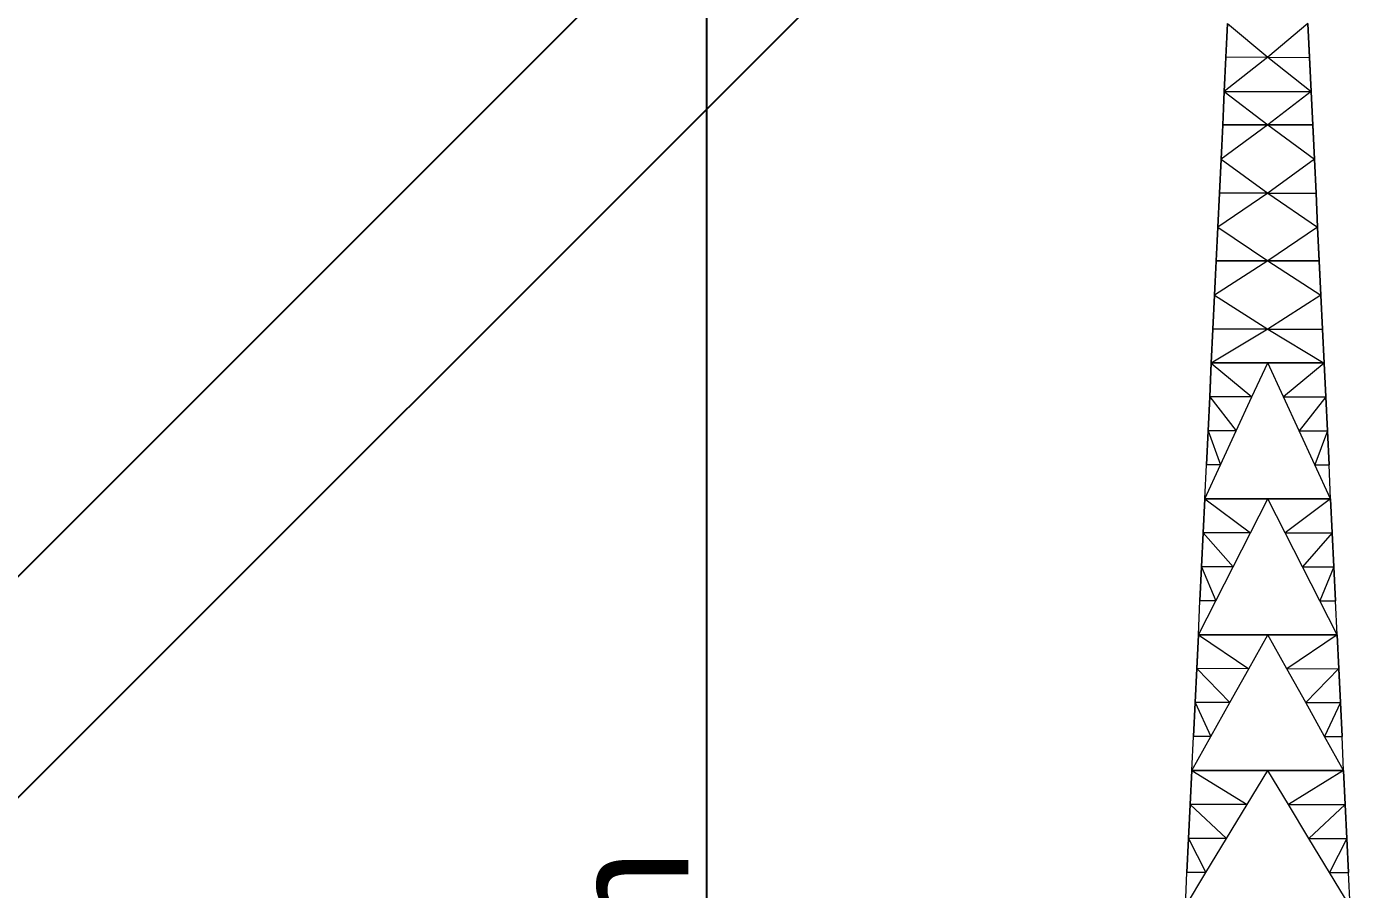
# Model space of a CAD drawing. Header units: millimetres. Extents: x 674 to 5889, y -153 to 3954.
# Drawn here: x 5481.1 to 5531.9, y 3837.9 to 3870.8 of the extents above; entities that cross this region are included whole.
import ezdxf

# ---------------------------------------------------------------- set-up
doc = ezdxf.new("R2010")
doc.units = ezdxf.units.MM
doc.layers.add('Dimensions', color=7, linetype='Continuous')
doc.layers.add('Ropes', color=3, linetype='Continuous')
doc.layers.add('Towers', color=1, linetype='Continuous', lineweight=0)
doc.styles.get("Standard").update_dxf_attribs({"font": 'arial.ttf'})
doc.dimstyles.new('ISO-25', dxfattribs={"dimtxt": 2.5, "dimasz": 2.5, "dimexe": 1.25, "dimexo": 0.625, "dimtad": 1, "dimtxsty": 'Standard', "dimcen": 2.5, "dimadec": 0, "dimazin": 0, "dimtfac": 1, "dimtmove": 0, "dimatfit": 3, "dimfxl": 1, "dimarcsym": 0})

# ---------------------------------------------------------------- blocks, each defined once
blk = doc.blocks.new('_ArchTick')
at = {"color": 0, "linetype": 'ByBlock', "const_width": 0.15}
blk.add_lwpolyline([(-0.5, -0.5), (0.5, 0.5)], dxfattribs=at)
blk = doc.blocks.new('*D57')
at = {"layer": 'Defpoints', "color": 0, "transparency": 16777216}
for p in [(5528.478, 3889.077), (5507.074, 3774.077), (5528.478, 3774.077)]:
    blk.add_point(p, dxfattribs=at)
at = {"layer": 'Dimensions', "color": 0, "lineweight": -2, "transparency": 16777216}
blk.add_line((5507.074, 3889.077), (5507.074, 3774.077), dxfattribs=at)
at = {"layer": 'Dimensions', "color": 0, "lineweight": -2, "transparency": 16777216, "xscale": 2.5, "yscale": 2.5, "zscale": 2.5}
for p, rotation in [((5507.074, 3889.077), 90), ((5507.074, 3774.077), 270)]:
    blk.add_blockref('_ArchTick', p, dxfattribs=dict(at, rotation=rotation))
at = {"layer": 'Dimensions', "color": 0, "transparency": 16777216, "insert": (5504.151, 3831.577), "char_height": 4.5, "attachment_point": 5, "rotation": 90}
blk.add_mtext('115m', dxfattribs=at)
blk = doc.blocks.new('*D62')
at = {"color": 0, "lineweight": -2, "transparency": 16777216}
blk.add_line((2577.797, -35.976), (2577.797, -85.976), dxfattribs=at)
at = {"layer": 'Defpoints', "color": 0, "transparency": 16777216}
for p in [(5529.806, 3893.742), (5528.478, 3889.077), (5643.378, 3856.377), (2597.989, -35.976), (2577.797, -85.976), (2597.989, -85.976)]:
    blk.add_point(p, dxfattribs=at)
at = {"layer": 'Dimensions', "color": 0, "lineweight": -2, "transparency": 16777216}
blk.add_line((5644.706, 3861.042), (5529.806, 3893.742), dxfattribs=at)
at = {"color": 0, "lineweight": -2, "transparency": 16777216, "xscale": 15, "yscale": 15, "zscale": 15}
for p, rotation in [((2577.797, -35.976), 90), ((2577.797, -85.976), 270)]:
    blk.add_blockref('_ArchTick', p, dxfattribs=dict(at, rotation=rotation))
at = {"layer": 'Dimensions', "color": 0, "lineweight": -2, "transparency": 16777216, "xscale": 2.5, "yscale": 2.5, "zscale": 2.5}
for p, rotation in [((5529.806, 3893.742), 164.113896019455), ((5644.706, 3861.042), 344.113896019455)]:
    blk.add_blockref('_ArchTick', p, dxfattribs=dict(at, rotation=rotation))
at = {"color": 0, "transparency": 16777216, "insert": (2569.514, -60.976), "char_height": 15, "attachment_point": 5, "rotation": 90}
blk.add_mtext('50', dxfattribs=at)
at = {"layer": 'Dimensions', "color": 0, "transparency": 16777216, "insert": (5588.056, 3880.203), "char_height": 4.5, "attachment_point": 5, "rotation": 344.1139}
blk.add_mtext('119.5m', dxfattribs=at)
blk = doc.blocks.new('*D63')
at = {"color": 0, "lineweight": -2, "transparency": 16777216}
blk.add_line((2809.512, -31.439), (2809.512, -86.439), dxfattribs=at)
at = {"layer": 'Defpoints', "color": 0, "transparency": 16777216}
for p in [(5643.378, 3866.577), (5527.736, 3834.542), (5528.478, 3832.07), (2829.274, -31.439), (2809.512, -86.439), (2829.274, -86.439)]:
    blk.add_point(p, dxfattribs=at)
at = {"layer": 'Dimensions', "color": 0, "lineweight": -2, "transparency": 16777216}
blk.add_line((5642.636, 3869.049), (5527.736, 3834.542), dxfattribs=at)
at = {"color": 0, "lineweight": -2, "transparency": 16777216, "xscale": 15, "yscale": 15, "zscale": 15}
for p, rotation in [((2809.512, -31.439), 90), ((2809.512, -86.439), 270)]:
    blk.add_blockref('_ArchTick', p, dxfattribs=dict(at, rotation=rotation))
at = {"layer": 'Dimensions', "color": 0, "lineweight": -2, "transparency": 16777216, "xscale": 2.5, "yscale": 2.5, "zscale": 2.5}
for p, rotation in [((5642.636, 3869.049), 16.71614301521846), ((5527.736, 3834.542), 196.7161430152185)]:
    blk.add_blockref('_ArchTick', p, dxfattribs=dict(at, rotation=rotation))
at = {"color": 0, "transparency": 16777216, "insert": (2801.259, -58.939), "char_height": 15, "attachment_point": 5, "rotation": 90}
blk.add_mtext('55', dxfattribs=at)
at = {"layer": 'Dimensions', "color": 0, "transparency": 16777216, "insert": (5584.345, 3854.594), "char_height": 4.5, "attachment_point": 5, "rotation": 16.7161}
blk.add_mtext('120m', dxfattribs=at)
blk = doc.blocks.new('*D65')
at = {"color": 0, "lineweight": -2, "transparency": 16777216}
blk.add_line((3401.546, -35.976), (3401.546, -80.976), dxfattribs=at)
at = {"layer": 'Defpoints', "color": 0, "transparency": 16777216}
for p in [(5524.262, 3893.293), (5528.478, 3889.077), (5413.478, 3774.077), (3421.627, -35.976), (3401.546, -80.976), (3421.627, -80.976)]:
    blk.add_point(p, dxfattribs=at)
at = {"layer": 'Dimensions', "color": 0, "lineweight": -2, "transparency": 16777216}
blk.add_line((5409.262, 3778.293), (5524.262, 3893.293), dxfattribs=at)
at = {"color": 0, "lineweight": -2, "transparency": 16777216, "xscale": 5, "yscale": 5, "zscale": 5}
for p, rotation in [((3401.546, -35.976), 90), ((3401.546, -80.976), 270)]:
    blk.add_blockref('_ArchTick', p, dxfattribs=dict(at, rotation=rotation))
at = {"layer": 'Dimensions', "color": 0, "lineweight": -2, "transparency": 16777216, "xscale": 2.5, "yscale": 2.5, "zscale": 2.5}
for p, rotation in [((5524.262, 3893.293), 44.99999999999592), ((5409.262, 3778.293), 224.9999999999959)]:
    blk.add_blockref('_ArchTick', p, dxfattribs=dict(at, rotation=rotation))
at = {"color": 0, "transparency": 16777216, "insert": (3393.293, -58.476), "char_height": 15, "attachment_point": 5, "rotation": 90}
blk.add_mtext('45', dxfattribs=at)
at = {"layer": 'Dimensions', "color": 0, "transparency": 16777216, "insert": (5464.696, 3837.859), "char_height": 4.5, "attachment_point": 5, "rotation": 45}
blk.add_mtext('162.6m', dxfattribs=at)
blk = doc.blocks.new('*D66')
at = {"color": 0, "lineweight": -2, "transparency": 16777216}
blk.add_line((3325.223, 34.024), (3325.223, -80.976), dxfattribs=at)
at = {"layer": 'Defpoints', "color": 0, "transparency": 16777216}
for p in [(5653.578, 3874.37), (5643.378, 3866.577), (5653.578, 3866.577), (3346.627, 34.024), (3325.223, -80.976), (3346.627, -80.976)]:
    blk.add_point(p, dxfattribs=at)
at = {"layer": 'Dimensions', "color": 0, "lineweight": -2, "transparency": 16777216}
for p, q in [((5643.378, 3874.37), (5653.578, 3874.37)), ((5653.578, 3874.37), (5673.71, 3874.37))]:
    blk.add_line(p, q, dxfattribs=at)
at = {"color": 0, "lineweight": -2, "transparency": 16777216, "xscale": 5, "yscale": 5, "zscale": 5}
for p, rotation in [((3325.223, 34.024), 90), ((3325.223, -80.976), 270)]:
    blk.add_blockref('_ArchTick', p, dxfattribs=dict(at, rotation=rotation))
at = {"layer": 'Dimensions', "color": 0, "lineweight": -2, "transparency": 16777216, "xscale": 2.5, "yscale": 2.5, "zscale": 2.5, "rotation": 180}
blk.add_blockref('_ArchTick', (5643.378, 3874.37), dxfattribs=at)
at = {"layer": 'Dimensions', "color": 0, "lineweight": -2, "transparency": 16777216, "xscale": 2.5, "yscale": 2.5, "zscale": 2.5}
blk.add_blockref('_ArchTick', (5653.578, 3874.37), dxfattribs=at)
at = {"color": 0, "transparency": 16777216, "insert": (3316.939, -23.476), "char_height": 15, "attachment_point": 5, "rotation": 90}
blk.add_mtext('115', dxfattribs=at)
at = {"layer": 'Dimensions', "color": 0, "transparency": 16777216, "insert": (5664.894, 3877.293), "char_height": 4.5, "attachment_point": 5}
blk.add_mtext('10.2m', dxfattribs=at)
blk = doc.blocks.new('*D61')
at = {"color": 0, "lineweight": -2, "transparency": 16777216}
blk.add_line((2373.545, -35.976), (2373.545, -80.976), dxfattribs=at)
at = {"layer": 'Defpoints', "color": 0, "transparency": 16777216}
for p in [(5648.478, 3856.377), (5645.288, 3779.077), (5648.478, 3779.077), (2393.626, -35.976), (2373.545, -80.976), (2393.626, -80.976)]:
    blk.add_point(p, dxfattribs=at)
at = {"layer": 'Dimensions', "color": 0, "lineweight": -2, "transparency": 16777216}
blk.add_line((5645.288, 3856.377), (5645.288, 3779.077), dxfattribs=at)
at = {"color": 0, "lineweight": -2, "transparency": 16777216, "xscale": 15, "yscale": 15, "zscale": 15}
for p, rotation in [((2373.545, -35.976), 90), ((2373.545, -80.976), 270)]:
    blk.add_blockref('_ArchTick', p, dxfattribs=dict(at, rotation=rotation))
at = {"layer": 'Dimensions', "color": 0, "lineweight": -2, "transparency": 16777216, "xscale": 2.5, "yscale": 2.5, "zscale": 2.5}
for p, rotation in [((5645.288, 3856.377), 90), ((5645.288, 3779.077), 270)]:
    blk.add_blockref('_ArchTick', p, dxfattribs=dict(at, rotation=rotation))
at = {"color": 0, "transparency": 16777216, "insert": (2365.292, -58.476), "char_height": 15, "attachment_point": 5, "rotation": 90}
blk.add_mtext('45', dxfattribs=at)
at = {"layer": 'Dimensions', "color": 0, "transparency": 16777216, "insert": (5642.364, 3817.906), "char_height": 4.5, "attachment_point": 5, "rotation": 90}
blk.add_mtext('77.3m', dxfattribs=at)

msp = doc.modelspace()

# ---------------------------------------------------------------- linework, layer by layer
at = {"layer": 'Ropes'}
msp.add_line((5528.478, 3889.077), (5413.478, 3774.077), dxfattribs=at)
at = {"layer": 'Towers'}
for p, q in [((5526.946, 3870.939), (5526.884, 3869.645)), ((5526.884, 3869.643), (5526.946, 3870.939)), ((5526.946, 3870.939), (5526.884, 3869.645)), ((5526.884, 3869.643), (5526.946, 3870.939)), ((5526.946, 3870.939), (5528.478, 3869.645)), ((5526.946, 3870.939), (5528.478, 3869.645)), ((5530.01, 3870.939), (5528.478, 3869.645)), ((5530.01, 3870.939), (5528.478, 3869.645)), ((5530.01, 3870.939), (5530.072, 3869.645)), ((5530.072, 3869.643), (5530.01, 3870.939)), ((5530.01, 3870.939), (5530.072, 3869.645)), ((5530.072, 3869.643), (5530.01, 3870.939)), ((5528.478, 3869.645), (5526.822, 3868.347)), ((5528.478, 3869.645), (5526.822, 3868.347)), ((5526.884, 3869.645), (5526.822, 3868.347)), ((5526.884, 3869.645), (5526.822, 3868.347)), ((5526.822, 3868.347), (5526.884, 3869.643)), ((5526.822, 3868.347), (5526.884, 3869.643)), ((5528.478, 3869.645), (5526.884, 3869.643)), ((5528.478, 3869.645), (5526.884, 3869.643)), ((5526.884, 3869.645), (5526.884, 3869.643)), ((5526.884, 3869.645), (5526.884, 3869.643)), ((5528.478, 3869.645), (5530.072, 3869.643)), ((5528.478, 3869.645), (5530.134, 3868.347)), ((5528.478, 3869.645), (5530.072, 3869.643)), ((5528.478, 3869.645), (5530.134, 3868.347)), ((5530.072, 3869.645), (5530.072, 3869.643)), ((5530.072, 3869.645), (5530.134, 3868.347)), ((5530.072, 3869.645), (5530.072, 3869.643)), ((5530.072, 3869.645), (5530.134, 3868.347)), ((5530.134, 3868.347), (5530.072, 3869.643)), ((5530.134, 3868.347), (5530.072, 3869.643)), ((5526.76, 3867.052), (5526.822, 3868.347)), ((5526.76, 3867.052), (5526.822, 3868.347)), ((5526.822, 3868.347), (5526.761, 3867.063)), ((5526.822, 3868.347), (5526.761, 3867.063)), ((5526.822, 3868.347), (5530.134, 3868.347)), ((5526.822, 3868.347), (5528.478, 3867.063)), ((5526.822, 3868.347), (5530.134, 3868.347)), ((5526.822, 3868.347), (5528.478, 3867.063)), ((5530.134, 3868.347), (5528.479, 3867.063)), ((5530.134, 3868.347), (5528.479, 3867.063)), ((5530.134, 3868.347), (5530.196, 3867.063)), ((5530.196, 3867.052), (5530.134, 3868.347)), ((5530.134, 3868.347), (5530.196, 3867.063)), ((5530.196, 3867.052), (5530.134, 3868.347)), ((5528.478, 3867.063), (5526.698, 3865.756)), ((5528.478, 3867.063), (5526.698, 3865.756)), ((5526.761, 3867.063), (5526.698, 3865.756)), ((5526.761, 3867.063), (5526.698, 3865.756)), ((5526.698, 3865.756), (5526.76, 3867.052)), ((5526.698, 3865.756), (5526.76, 3867.052)), ((5528.478, 3867.063), (5526.76, 3867.052)), ((5528.478, 3867.063), (5526.76, 3867.052)), ((5526.761, 3867.063), (5526.76, 3867.052)), ((5526.761, 3867.063), (5526.76, 3867.052)), ((5528.479, 3867.063), (5526.761, 3867.063)), ((5526.761, 3867.063), (5528.478, 3867.063)), ((5528.478, 3867.063), (5530.196, 3867.063)), ((5530.196, 3867.063), (5528.479, 3867.063)), ((5528.479, 3867.063), (5530.196, 3867.052)), ((5528.479, 3867.063), (5530.258, 3865.756)), ((5528.479, 3867.063), (5530.196, 3867.052)), ((5528.479, 3867.063), (5530.258, 3865.756)), ((5530.196, 3867.063), (5530.196, 3867.052)), ((5530.196, 3867.063), (5530.258, 3865.756)), ((5530.196, 3867.063), (5530.196, 3867.052)), ((5530.196, 3867.063), (5530.258, 3865.756)), ((5530.258, 3865.756), (5530.196, 3867.052)), ((5530.258, 3865.756), (5530.196, 3867.052)), ((5526.698, 3865.756), (5526.636, 3864.461)), ((5526.636, 3864.46), (5526.698, 3865.756)), ((5526.698, 3865.756), (5526.636, 3864.461)), ((5526.636, 3864.46), (5526.698, 3865.756)), ((5526.698, 3865.756), (5528.478, 3864.461)), ((5526.698, 3865.756), (5528.478, 3864.461)), ((5530.258, 3865.756), (5528.478, 3864.461)), ((5530.258, 3865.756), (5528.478, 3864.461)), ((5530.258, 3865.756), (5530.32, 3864.461)), ((5530.32, 3864.46), (5530.258, 3865.756)), ((5530.258, 3865.756), (5530.32, 3864.461)), ((5530.32, 3864.46), (5530.258, 3865.756)), ((5528.478, 3864.461), (5526.574, 3863.165)), ((5528.478, 3864.461), (5526.574, 3863.165)), ((5526.636, 3864.461), (5526.574, 3863.165)), ((5526.636, 3864.461), (5526.574, 3863.165)), ((5526.574, 3863.165), (5526.636, 3864.46)), ((5526.574, 3863.165), (5526.636, 3864.46)), ((5528.478, 3864.461), (5526.636, 3864.46)), ((5528.478, 3864.461), (5526.636, 3864.46)), ((5526.636, 3864.461), (5526.636, 3864.46)), ((5526.636, 3864.461), (5526.636, 3864.46)), ((5528.478, 3864.461), (5530.32, 3864.46)), ((5528.478, 3864.461), (5530.382, 3863.165)), ((5528.478, 3864.461), (5530.32, 3864.46)), ((5528.478, 3864.461), (5530.382, 3863.165)), ((5530.32, 3864.461), (5530.32, 3864.46)), ((5530.32, 3864.461), (5530.382, 3863.165)), ((5530.32, 3864.461), (5530.32, 3864.46)), ((5530.32, 3864.461), (5530.382, 3863.165)), ((5530.382, 3863.165), (5530.32, 3864.46)), ((5530.382, 3863.165), (5530.32, 3864.46)), ((5526.512, 3861.869), (5526.574, 3863.165)), ((5526.512, 3861.869), (5526.574, 3863.165)), ((5526.574, 3863.165), (5526.513, 3861.881)), ((5526.574, 3863.165), (5526.513, 3861.881)), ((5526.574, 3863.165), (5528.478, 3861.881)), ((5526.574, 3863.165), (5528.478, 3861.881)), ((5530.382, 3863.165), (5528.479, 3861.881)), ((5530.382, 3863.165), (5528.479, 3861.881)), ((5530.382, 3863.165), (5530.443, 3861.881)), ((5530.444, 3861.869), (5530.382, 3863.165)), ((5530.382, 3863.165), (5530.443, 3861.881)), ((5530.444, 3861.869), (5530.382, 3863.165)), ((5528.478, 3861.881), (5526.45, 3860.574)), ((5528.478, 3861.881), (5526.45, 3860.574)), ((5526.513, 3861.881), (5526.45, 3860.574)), ((5526.513, 3861.881), (5526.45, 3860.574)), ((5526.45, 3860.574), (5526.512, 3861.869)), ((5526.45, 3860.574), (5526.512, 3861.869)), ((5528.478, 3861.881), (5526.512, 3861.869)), ((5528.478, 3861.881), (5526.512, 3861.869)), ((5526.513, 3861.881), (5526.512, 3861.869)), ((5526.513, 3861.881), (5526.512, 3861.869)), ((5528.479, 3861.881), (5526.513, 3861.881)), ((5526.513, 3861.881), (5528.478, 3861.881)), ((5528.478, 3861.881), (5530.443, 3861.881)), ((5530.443, 3861.881), (5528.479, 3861.881)), ((5528.479, 3861.881), (5530.444, 3861.869)), ((5528.479, 3861.881), (5530.506, 3860.574)), ((5528.479, 3861.881), (5530.444, 3861.869)), ((5528.479, 3861.881), (5530.506, 3860.574)), ((5530.443, 3861.881), (5530.444, 3861.869)), ((5530.443, 3861.881), (5530.506, 3860.574)), ((5530.443, 3861.881), (5530.444, 3861.869)), ((5530.443, 3861.881), (5530.506, 3860.574)), ((5530.506, 3860.574), (5530.444, 3861.869)), ((5530.506, 3860.574), (5530.444, 3861.869)), ((5526.45, 3860.574), (5526.388, 3859.272)), ((5526.388, 3859.278), (5526.45, 3860.574)), ((5526.45, 3860.574), (5526.388, 3859.272)), ((5526.388, 3859.278), (5526.45, 3860.574)), ((5526.45, 3860.574), (5528.478, 3859.272)), ((5526.45, 3860.574), (5528.478, 3859.272)), ((5530.506, 3860.574), (5528.478, 3859.272)), ((5530.506, 3860.574), (5528.478, 3859.272)), ((5530.506, 3860.574), (5530.568, 3859.272)), ((5530.568, 3859.278), (5530.506, 3860.574)), ((5530.506, 3860.574), (5530.568, 3859.272)), ((5530.568, 3859.278), (5530.506, 3860.574)), ((5526.326, 3857.982), (5526.388, 3859.278)), ((5526.326, 3857.982), (5526.388, 3859.278)), ((5528.478, 3859.272), (5526.326, 3857.982)), ((5528.478, 3859.272), (5526.326, 3857.982)), ((5526.388, 3859.272), (5526.326, 3857.982)), ((5526.388, 3859.272), (5526.326, 3857.982)), ((5528.478, 3859.272), (5526.388, 3859.278)), ((5528.478, 3859.272), (5526.388, 3859.278)), ((5526.388, 3859.272), (5526.388, 3859.278)), ((5526.388, 3859.272), (5526.388, 3859.278)), ((5528.478, 3859.272), (5530.568, 3859.278)), ((5528.478, 3859.272), (5530.568, 3859.278)), ((5528.478, 3859.272), (5530.63, 3857.982)), ((5528.478, 3859.272), (5530.63, 3857.982)), ((5530.568, 3859.272), (5530.568, 3859.278)), ((5530.63, 3857.982), (5530.568, 3859.278)), ((5530.568, 3859.272), (5530.568, 3859.278)), ((5530.63, 3857.982), (5530.568, 3859.278)), ((5530.568, 3859.272), (5530.63, 3857.982)), ((5530.568, 3859.272), (5530.63, 3857.982)), ((5526.264, 3856.686), (5526.326, 3857.984)), ((5526.264, 3856.686), (5526.326, 3857.984)), ((5526.326, 3857.982), (5526.264, 3856.686)), ((5526.264, 3856.687), (5526.326, 3857.982)), ((5526.326, 3857.982), (5526.264, 3856.686)), ((5526.264, 3856.687), (5526.326, 3857.982)), ((5528.478, 3857.984), (5526.326, 3857.984)), ((5526.326, 3857.984), (5528.478, 3857.984)), ((5528.478, 3857.984), (5526.326, 3857.982)), ((5528.478, 3857.984), (5526.326, 3857.982)), ((5526.326, 3857.984), (5526.326, 3857.982)), ((5526.326, 3857.984), (5526.326, 3857.982)), ((5526.326, 3857.982), (5527.877, 3856.686)), ((5526.326, 3857.982), (5527.877, 3856.686)), ((5527.877, 3856.686), (5528.478, 3857.984)), ((5527.877, 3856.686), (5528.478, 3857.984)), ((5530.63, 3857.984), (5528.478, 3857.984)), ((5528.478, 3857.984), (5530.63, 3857.984)), ((5528.478, 3857.984), (5530.63, 3857.982)), ((5529.079, 3856.686), (5528.478, 3857.984)), ((5528.478, 3857.984), (5530.63, 3857.982)), ((5529.079, 3856.686), (5528.478, 3857.984)), ((5530.63, 3857.982), (5529.079, 3856.686)), ((5530.63, 3857.982), (5529.079, 3856.686)), ((5530.63, 3857.984), (5530.63, 3857.982)), ((5530.692, 3856.686), (5530.63, 3857.984)), ((5530.63, 3857.984), (5530.63, 3857.982)), ((5530.692, 3856.686), (5530.63, 3857.984)), ((5530.63, 3857.982), (5530.692, 3856.686)), ((5530.692, 3856.687), (5530.63, 3857.982)), ((5530.63, 3857.982), (5530.692, 3856.686)), ((5530.692, 3856.687), (5530.63, 3857.982)), ((5526.264, 3856.687), (5526.202, 3855.392)), ((5526.202, 3855.391), (5526.264, 3856.687)), ((5526.264, 3856.687), (5526.202, 3855.392)), ((5526.202, 3855.391), (5526.264, 3856.687)), ((5526.202, 3855.392), (5526.264, 3856.686)), ((5526.202, 3855.392), (5526.264, 3856.686)), ((5526.264, 3856.687), (5527.278, 3855.392)), ((5527.877, 3856.686), (5526.264, 3856.687)), ((5526.264, 3856.687), (5527.278, 3855.392)), ((5527.877, 3856.686), (5526.264, 3856.687)), ((5526.264, 3856.686), (5526.264, 3856.687)), ((5526.264, 3856.686), (5526.264, 3856.687)), ((5527.278, 3855.392), (5527.877, 3856.686)), ((5527.278, 3855.392), (5527.877, 3856.686)), ((5529.079, 3856.686), (5530.692, 3856.687)), ((5529.079, 3856.686), (5530.692, 3856.687)), ((5529.678, 3855.392), (5529.079, 3856.686)), ((5529.678, 3855.392), (5529.079, 3856.686)), ((5530.692, 3856.687), (5529.678, 3855.392)), ((5530.692, 3856.687), (5529.678, 3855.392)), ((5530.692, 3856.687), (5530.754, 3855.392)), ((5530.692, 3856.686), (5530.692, 3856.687)), ((5530.754, 3855.391), (5530.692, 3856.687)), ((5530.692, 3856.687), (5530.754, 3855.392)), ((5530.692, 3856.686), (5530.692, 3856.687)), ((5530.754, 3855.391), (5530.692, 3856.687)), ((5530.754, 3855.392), (5530.692, 3856.686)), ((5530.754, 3855.392), (5530.692, 3856.686)), ((5526.14, 3854.093), (5526.202, 3855.392)), ((5526.14, 3854.093), (5526.202, 3855.392)), ((5526.202, 3855.391), (5526.14, 3854.093)), ((5526.14, 3854.096), (5526.202, 3855.391)), ((5526.202, 3855.391), (5526.14, 3854.093)), ((5526.14, 3854.096), (5526.202, 3855.391)), ((5527.278, 3855.392), (5526.202, 3855.391)), ((5527.278, 3855.392), (5526.202, 3855.391)), ((5526.202, 3855.392), (5526.202, 3855.391)), ((5526.202, 3855.392), (5526.202, 3855.391)), ((5526.202, 3855.391), (5526.677, 3854.093)), ((5526.202, 3855.391), (5526.677, 3854.093)), ((5526.677, 3854.093), (5527.278, 3855.392)), ((5526.677, 3854.093), (5527.278, 3855.392)), ((5530.279, 3854.093), (5529.678, 3855.392)), ((5529.678, 3855.392), (5530.754, 3855.391)), ((5530.279, 3854.093), (5529.678, 3855.392)), ((5529.678, 3855.392), (5530.754, 3855.391)), ((5530.754, 3855.391), (5530.279, 3854.093)), ((5530.754, 3855.391), (5530.279, 3854.093)), ((5530.816, 3854.093), (5530.754, 3855.392)), ((5530.754, 3855.392), (5530.754, 3855.391)), ((5530.816, 3854.093), (5530.754, 3855.392)), ((5530.754, 3855.392), (5530.754, 3855.391)), ((5530.754, 3855.391), (5530.816, 3854.093)), ((5530.816, 3854.096), (5530.754, 3855.391)), ((5530.754, 3855.391), (5530.816, 3854.093)), ((5530.816, 3854.096), (5530.754, 3855.391)), ((5526.078, 3852.8), (5526.14, 3854.096)), ((5526.078, 3852.8), (5526.14, 3854.096)), ((5526.078, 3852.8), (5526.677, 3854.093)), ((5526.078, 3852.8), (5526.677, 3854.093)), ((5526.078, 3852.8), (5526.14, 3854.093)), ((5526.078, 3852.8), (5526.14, 3854.093)), ((5526.677, 3854.093), (5526.14, 3854.096)), ((5526.677, 3854.093), (5526.14, 3854.096)), ((5526.14, 3854.093), (5526.14, 3854.096)), ((5526.14, 3854.093), (5526.14, 3854.096)), ((5530.279, 3854.093), (5530.816, 3854.096)), ((5530.279, 3854.093), (5530.816, 3854.096)), ((5530.878, 3852.8), (5530.279, 3854.093)), ((5530.878, 3852.8), (5530.279, 3854.093)), ((5530.816, 3854.093), (5530.816, 3854.096)), ((5530.878, 3852.8), (5530.816, 3854.096)), ((5530.816, 3854.093), (5530.816, 3854.096)), ((5530.878, 3852.8), (5530.816, 3854.096)), ((5530.878, 3852.8), (5530.816, 3854.093)), ((5530.878, 3852.8), (5530.816, 3854.093)), ((5526.078, 3852.8), (5526.016, 3851.504)), ((5526.016, 3851.504), (5526.078, 3852.8)), ((5526.078, 3852.8), (5526.016, 3851.504)), ((5526.016, 3851.504), (5526.078, 3852.8)), ((5526.016, 3851.504), (5526.078, 3852.799)), ((5526.016, 3851.504), (5526.078, 3852.799)), ((5526.078, 3852.8), (5527.817, 3851.504)), ((5528.478, 3852.799), (5526.078, 3852.8)), ((5526.078, 3852.8), (5527.817, 3851.504)), ((5528.478, 3852.799), (5526.078, 3852.8)), ((5526.078, 3852.799), (5526.078, 3852.8)), ((5526.078, 3852.799), (5526.078, 3852.8)), ((5528.478, 3852.799), (5526.078, 3852.799)), ((5526.078, 3852.799), (5528.478, 3852.799)), ((5527.817, 3851.504), (5528.478, 3852.799)), ((5527.817, 3851.504), (5528.478, 3852.799)), ((5528.478, 3852.799), (5530.878, 3852.8)), ((5528.478, 3852.799), (5530.878, 3852.8)), ((5530.878, 3852.799), (5528.478, 3852.799)), ((5528.478, 3852.799), (5530.878, 3852.799)), ((5529.14, 3851.504), (5528.478, 3852.799)), ((5529.14, 3851.504), (5528.478, 3852.799)), ((5530.878, 3852.8), (5529.14, 3851.504)), ((5530.878, 3852.8), (5529.14, 3851.504)), ((5530.878, 3852.8), (5530.94, 3851.504)), ((5530.878, 3852.799), (5530.878, 3852.8)), ((5530.94, 3851.504), (5530.878, 3852.8)), ((5530.878, 3852.8), (5530.94, 3851.504)), ((5530.878, 3852.799), (5530.878, 3852.8)), ((5530.94, 3851.504), (5530.878, 3852.8)), ((5530.94, 3851.504), (5530.878, 3852.799)), ((5530.94, 3851.504), (5530.878, 3852.799)), ((5525.954, 3850.208), (5526.016, 3851.504)), ((5526.016, 3851.504), (5525.954, 3850.208)), ((5525.954, 3850.209), (5526.016, 3851.504)), ((5525.954, 3850.208), (5526.016, 3851.504)), ((5526.016, 3851.504), (5525.954, 3850.208)), ((5525.954, 3850.209), (5526.016, 3851.504)), ((5526.016, 3851.504), (5527.154, 3850.208)), ((5527.817, 3851.504), (5526.016, 3851.504)), ((5526.016, 3851.504), (5527.154, 3850.208)), ((5527.817, 3851.504), (5526.016, 3851.504)), ((5526.016, 3851.504), (5526.016, 3851.504)), ((5526.016, 3851.504), (5526.016, 3851.504)), ((5527.154, 3850.208), (5527.817, 3851.504)), ((5527.154, 3850.208), (5527.817, 3851.504)), ((5529.802, 3850.208), (5529.14, 3851.504)), ((5529.14, 3851.504), (5530.94, 3851.504)), ((5529.802, 3850.208), (5529.14, 3851.504)), ((5529.14, 3851.504), (5530.94, 3851.504)), ((5530.94, 3851.504), (5529.802, 3850.208)), ((5530.94, 3851.504), (5529.802, 3850.208)), ((5531.002, 3850.208), (5530.94, 3851.504)), ((5530.94, 3851.504), (5531.002, 3850.208)), ((5530.94, 3851.504), (5530.94, 3851.504)), ((5531.002, 3850.209), (5530.94, 3851.504)), ((5531.002, 3850.208), (5530.94, 3851.504)), ((5530.94, 3851.504), (5531.002, 3850.208)), ((5530.94, 3851.504), (5530.94, 3851.504)), ((5531.002, 3850.209), (5530.94, 3851.504)), ((5525.954, 3850.209), (5525.893, 3848.914)), ((5525.893, 3848.913), (5525.954, 3850.209)), ((5525.954, 3850.209), (5525.893, 3848.914)), ((5525.893, 3848.913), (5525.954, 3850.209)), ((5525.893, 3848.914), (5525.954, 3850.208)), ((5525.893, 3848.914), (5525.954, 3850.208)), ((5525.954, 3850.209), (5526.493, 3848.914)), ((5527.154, 3850.208), (5525.954, 3850.209)), ((5525.954, 3850.209), (5526.493, 3848.914)), ((5527.154, 3850.208), (5525.954, 3850.209)), ((5525.954, 3850.208), (5525.954, 3850.209)), ((5525.954, 3850.208), (5525.954, 3850.209)), ((5526.493, 3848.914), (5527.154, 3850.208)), ((5526.493, 3848.914), (5527.154, 3850.208)), ((5529.802, 3850.208), (5531.002, 3850.209)), ((5529.802, 3850.208), (5531.002, 3850.209)), ((5530.463, 3848.914), (5529.802, 3850.208)), ((5530.463, 3848.914), (5529.802, 3850.208)), ((5531.002, 3850.209), (5530.463, 3848.914)), ((5531.002, 3850.209), (5530.463, 3848.914)), ((5531.002, 3850.209), (5531.064, 3848.914)), ((5531.002, 3850.208), (5531.002, 3850.209)), ((5531.064, 3848.913), (5531.002, 3850.209)), ((5531.002, 3850.209), (5531.064, 3848.914)), ((5531.002, 3850.208), (5531.002, 3850.209)), ((5531.064, 3848.913), (5531.002, 3850.209)), ((5531.064, 3848.914), (5531.002, 3850.208)), ((5531.064, 3848.914), (5531.002, 3850.208)), ((5525.831, 3847.618), (5526.493, 3848.914)), ((5525.831, 3847.618), (5526.493, 3848.914)), ((5525.831, 3847.618), (5525.893, 3848.914)), ((5525.831, 3847.618), (5525.893, 3848.914)), ((5525.831, 3847.618), (5525.893, 3848.913)), ((5525.831, 3847.618), (5525.893, 3848.913)), ((5526.493, 3848.914), (5525.893, 3848.913)), ((5526.493, 3848.914), (5525.893, 3848.913)), ((5525.893, 3848.914), (5525.893, 3848.913)), ((5525.893, 3848.914), (5525.893, 3848.913)), ((5531.126, 3847.618), (5530.463, 3848.914)), ((5530.463, 3848.914), (5531.064, 3848.913)), ((5531.126, 3847.618), (5530.463, 3848.914)), ((5530.463, 3848.914), (5531.064, 3848.913)), ((5531.126, 3847.618), (5531.064, 3848.914)), ((5531.064, 3848.914), (5531.064, 3848.913)), ((5531.126, 3847.618), (5531.064, 3848.914)), ((5531.064, 3848.914), (5531.064, 3848.913)), ((5531.126, 3847.618), (5531.064, 3848.913)), ((5531.126, 3847.618), (5531.064, 3848.913)), ((5525.831, 3847.618), (5525.768, 3846.319)), ((5525.831, 3847.618), (5525.768, 3846.319)), ((5525.768, 3846.319), (5525.831, 3847.617)), ((5525.768, 3846.319), (5525.831, 3847.617)), ((5525.769, 3846.322), (5525.831, 3847.618)), ((5525.769, 3846.322), (5525.831, 3847.618)), ((5525.831, 3847.618), (5527.753, 3846.319)), ((5525.831, 3847.618), (5528.478, 3847.617)), ((5525.831, 3847.618), (5527.753, 3846.319)), ((5525.831, 3847.618), (5528.478, 3847.617)), ((5525.831, 3847.618), (5525.831, 3847.617)), ((5525.831, 3847.618), (5525.831, 3847.617)), ((5525.831, 3847.617), (5528.478, 3847.617)), ((5528.478, 3847.617), (5525.831, 3847.617)), ((5527.753, 3846.319), (5528.478, 3847.617)), ((5527.753, 3846.319), (5528.478, 3847.617)), ((5531.126, 3847.618), (5528.478, 3847.617)), ((5531.126, 3847.618), (5528.478, 3847.617)), ((5528.478, 3847.617), (5531.126, 3847.617)), ((5531.126, 3847.617), (5528.478, 3847.617)), ((5529.203, 3846.319), (5528.478, 3847.617)), ((5529.203, 3846.319), (5528.478, 3847.617)), ((5531.126, 3847.618), (5529.203, 3846.319)), ((5531.126, 3847.618), (5529.203, 3846.319)), ((5531.126, 3847.618), (5531.188, 3846.319)), ((5531.126, 3847.618), (5531.126, 3847.617)), ((5531.188, 3846.322), (5531.126, 3847.618)), ((5531.126, 3847.618), (5531.188, 3846.319)), ((5531.126, 3847.618), (5531.126, 3847.617)), ((5531.188, 3846.322), (5531.126, 3847.618)), ((5531.188, 3846.319), (5531.126, 3847.617)), ((5531.188, 3846.319), (5531.126, 3847.617)), ((5525.769, 3846.322), (5525.707, 3845.026)), ((5525.707, 3845.026), (5525.769, 3846.322)), ((5525.769, 3846.322), (5525.707, 3845.026)), ((5525.707, 3845.026), (5525.769, 3846.322)), ((5525.707, 3845.026), (5525.768, 3846.319)), ((5525.707, 3845.026), (5525.768, 3846.319)), ((5525.768, 3846.319), (5525.769, 3846.322)), ((5525.768, 3846.319), (5525.769, 3846.322)), ((5525.769, 3846.322), (5527.03, 3845.026)), ((5527.753, 3846.319), (5525.769, 3846.322)), ((5525.769, 3846.322), (5527.03, 3845.026)), ((5527.753, 3846.319), (5525.769, 3846.322)), ((5527.03, 3845.026), (5527.753, 3846.319)), ((5527.03, 3845.026), (5527.753, 3846.319)), ((5529.203, 3846.319), (5531.188, 3846.322)), ((5529.203, 3846.319), (5531.188, 3846.322)), ((5529.926, 3845.026), (5529.203, 3846.319)), ((5529.926, 3845.026), (5529.203, 3846.319)), ((5531.188, 3846.322), (5529.926, 3845.026)), ((5531.188, 3846.322), (5529.926, 3845.026)), ((5531.188, 3846.322), (5531.25, 3845.026)), ((5531.188, 3846.319), (5531.188, 3846.322)), ((5531.25, 3845.026), (5531.188, 3846.322)), ((5531.188, 3846.322), (5531.25, 3845.026)), ((5531.188, 3846.319), (5531.188, 3846.322)), ((5531.25, 3845.026), (5531.188, 3846.322)), ((5531.25, 3845.026), (5531.188, 3846.319)), ((5531.25, 3845.026), (5531.188, 3846.319)), ((5525.645, 3843.731), (5525.707, 3845.026)), ((5525.707, 3845.026), (5525.645, 3843.731)), ((5525.645, 3843.731), (5525.707, 3845.026)), ((5525.645, 3843.731), (5525.707, 3845.026)), ((5525.707, 3845.026), (5525.645, 3843.731)), ((5525.645, 3843.731), (5525.707, 3845.026)), ((5525.707, 3845.026), (5526.307, 3843.731)), ((5527.03, 3845.026), (5525.707, 3845.026)), ((5525.707, 3845.026), (5526.307, 3843.731)), ((5527.03, 3845.026), (5525.707, 3845.026)), ((5525.707, 3845.026), (5525.707, 3845.026)), ((5525.707, 3845.026), (5525.707, 3845.026)), ((5526.307, 3843.731), (5527.03, 3845.026)), ((5526.307, 3843.731), (5527.03, 3845.026)), ((5530.65, 3843.731), (5529.926, 3845.026)), ((5529.926, 3845.026), (5531.25, 3845.026)), ((5530.65, 3843.731), (5529.926, 3845.026)), ((5529.926, 3845.026), (5531.25, 3845.026)), ((5531.25, 3845.026), (5530.65, 3843.731)), ((5531.25, 3845.026), (5530.65, 3843.731)), ((5531.312, 3843.731), (5531.25, 3845.026)), ((5531.25, 3845.026), (5531.312, 3843.731)), ((5531.25, 3845.026), (5531.25, 3845.026)), ((5531.312, 3843.731), (5531.25, 3845.026)), ((5531.312, 3843.731), (5531.25, 3845.026)), ((5531.25, 3845.026), (5531.312, 3843.731)), ((5531.25, 3845.026), (5531.25, 3845.026)), ((5531.312, 3843.731), (5531.25, 3845.026)), ((5525.583, 3842.435), (5526.307, 3843.731)), ((5525.583, 3842.435), (5526.307, 3843.731)), ((5525.583, 3842.435), (5525.645, 3843.731)), ((5525.583, 3842.435), (5525.645, 3843.731)), ((5525.583, 3842.435), (5525.645, 3843.731)), ((5525.583, 3842.435), (5525.645, 3843.731)), ((5526.307, 3843.731), (5525.645, 3843.731)), ((5526.307, 3843.731), (5525.645, 3843.731)), ((5525.645, 3843.731), (5525.645, 3843.731)), ((5525.645, 3843.731), (5525.645, 3843.731)), ((5531.374, 3842.435), (5530.65, 3843.731)), ((5530.65, 3843.731), (5531.312, 3843.731)), ((5531.374, 3842.435), (5530.65, 3843.731)), ((5530.65, 3843.731), (5531.312, 3843.731)), ((5531.374, 3842.435), (5531.312, 3843.731)), ((5531.312, 3843.731), (5531.312, 3843.731)), ((5531.374, 3842.435), (5531.312, 3843.731)), ((5531.374, 3842.435), (5531.312, 3843.731)), ((5531.312, 3843.731), (5531.312, 3843.731)), ((5531.374, 3842.435), (5531.312, 3843.731)), ((5525.521, 3841.138), (5525.583, 3842.435)), ((5525.583, 3842.435), (5525.521, 3841.138)), ((5525.521, 3841.139), (5525.583, 3842.435)), ((5525.521, 3841.138), (5525.583, 3842.435)), ((5525.583, 3842.435), (5525.521, 3841.138)), ((5525.521, 3841.139), (5525.583, 3842.435)), ((5527.03, 3842.435), (5525.583, 3842.435)), ((5528.478, 3842.435), (5525.583, 3842.435)), ((5525.583, 3842.435), (5528.478, 3842.435)), ((5525.583, 3842.435), (5527.692, 3841.138)), ((5528.478, 3842.435), (5525.583, 3842.435)), ((5525.583, 3842.435), (5527.692, 3841.138)), ((5528.478, 3842.435), (5525.583, 3842.435)), ((5525.583, 3842.435), (5525.583, 3842.435)), ((5525.583, 3842.435), (5525.583, 3842.435)), ((5529.926, 3842.435), (5527.03, 3842.435)), ((5527.03, 3842.435), (5529.926, 3842.435)), ((5527.03, 3842.435), (5527.03, 3842.435)), ((5527.692, 3841.138), (5528.478, 3842.435)), ((5527.692, 3841.138), (5528.478, 3842.435)), ((5528.478, 3842.435), (5528.478, 3842.435)), ((5528.478, 3842.435), (5528.478, 3842.435)), ((5531.374, 3842.435), (5528.478, 3842.435)), ((5528.478, 3842.435), (5531.374, 3842.435)), ((5529.265, 3841.138), (5528.478, 3842.435)), ((5528.478, 3842.435), (5531.374, 3842.435)), ((5529.265, 3841.138), (5528.478, 3842.435)), ((5528.478, 3842.435), (5531.374, 3842.435)), ((5531.374, 3842.435), (5529.265, 3841.138)), ((5531.374, 3842.435), (5529.265, 3841.138)), ((5529.926, 3842.435), (5531.374, 3842.435)), ((5529.926, 3842.435), (5529.926, 3842.435)), ((5531.436, 3841.138), (5531.374, 3842.435)), ((5531.374, 3842.435), (5531.436, 3841.138)), ((5531.374, 3842.435), (5531.374, 3842.435)), ((5531.435, 3841.139), (5531.374, 3842.435)), ((5531.436, 3841.138), (5531.374, 3842.435)), ((5531.374, 3842.435), (5531.436, 3841.138)), ((5531.374, 3842.435), (5531.374, 3842.435)), ((5531.435, 3841.139), (5531.374, 3842.435)), ((5525.521, 3841.139), (5525.459, 3839.844)), ((5525.459, 3839.844), (5525.521, 3841.139)), ((5525.521, 3841.139), (5525.459, 3839.844)), ((5525.459, 3839.844), (5525.521, 3841.139)), ((5525.459, 3839.844), (5525.521, 3841.138)), ((5525.459, 3839.844), (5525.521, 3841.138)), ((5525.521, 3841.139), (5526.906, 3839.844)), ((5527.692, 3841.138), (5525.521, 3841.139)), ((5525.521, 3841.139), (5526.906, 3839.844)), ((5527.692, 3841.138), (5525.521, 3841.139)), ((5525.521, 3841.138), (5525.521, 3841.139)), ((5525.521, 3841.138), (5525.521, 3841.139)), ((5526.906, 3839.844), (5527.692, 3841.138)), ((5526.906, 3839.844), (5527.692, 3841.138)), ((5529.265, 3841.138), (5531.435, 3841.139)), ((5529.265, 3841.138), (5531.435, 3841.139)), ((5530.05, 3839.844), (5529.265, 3841.138)), ((5530.05, 3839.844), (5529.265, 3841.138)), ((5531.435, 3841.139), (5530.05, 3839.844)), ((5531.435, 3841.139), (5530.05, 3839.844)), ((5531.435, 3841.139), (5531.497, 3839.844)), ((5531.436, 3841.138), (5531.435, 3841.139)), ((5531.497, 3839.844), (5531.435, 3841.139)), ((5531.435, 3841.139), (5531.497, 3839.844)), ((5531.436, 3841.138), (5531.435, 3841.139)), ((5531.497, 3839.844), (5531.435, 3841.139)), ((5531.497, 3839.844), (5531.436, 3841.138)), ((5531.497, 3839.844), (5531.436, 3841.138)), ((5525.397, 3838.548), (5525.459, 3839.844)), ((5525.459, 3839.844), (5525.397, 3838.548)), ((5525.397, 3838.548), (5525.459, 3839.844)), ((5525.397, 3838.548), (5525.459, 3839.844)), ((5525.459, 3839.844), (5525.397, 3838.548)), ((5525.397, 3838.548), (5525.459, 3839.844)), ((5525.459, 3839.844), (5526.121, 3838.548)), ((5526.906, 3839.844), (5525.459, 3839.844)), ((5525.459, 3839.844), (5526.121, 3838.548)), ((5526.906, 3839.844), (5525.459, 3839.844)), ((5525.459, 3839.844), (5525.459, 3839.844)), ((5525.459, 3839.844), (5525.459, 3839.844)), ((5526.121, 3838.548), (5526.906, 3839.844)), ((5526.121, 3838.548), (5526.906, 3839.844)), ((5530.835, 3838.548), (5530.05, 3839.844)), ((5530.05, 3839.844), (5531.497, 3839.844)), ((5530.835, 3838.548), (5530.05, 3839.844)), ((5530.05, 3839.844), (5531.497, 3839.844)), ((5531.497, 3839.844), (5530.835, 3838.548)), ((5531.497, 3839.844), (5530.835, 3838.548)), ((5531.559, 3838.548), (5531.497, 3839.844)), ((5531.497, 3839.844), (5531.559, 3838.548)), ((5531.497, 3839.844), (5531.497, 3839.844)), ((5531.559, 3838.548), (5531.497, 3839.844)), ((5531.559, 3838.548), (5531.497, 3839.844)), ((5531.497, 3839.844), (5531.559, 3838.548)), ((5531.497, 3839.844), (5531.497, 3839.844)), ((5531.559, 3838.548), (5531.497, 3839.844)), ((5525.335, 3837.253), (5526.121, 3838.548)), ((5525.335, 3837.253), (5526.121, 3838.548)), ((5525.335, 3837.253), (5525.397, 3838.548)), ((5525.335, 3837.253), (5525.397, 3838.548)), ((5525.335, 3837.253), (5525.397, 3838.548)), ((5525.335, 3837.253), (5525.397, 3838.548)), ((5526.121, 3838.548), (5525.397, 3838.548)), ((5526.121, 3838.548), (5525.397, 3838.548)), ((5525.397, 3838.548), (5525.397, 3838.548)), ((5525.397, 3838.548), (5525.397, 3838.548)), ((5531.621, 3837.253), (5530.835, 3838.548)), ((5530.835, 3838.548), (5531.559, 3838.548)), ((5531.621, 3837.253), (5530.835, 3838.548)), ((5530.835, 3838.548), (5531.559, 3838.548)), ((5531.621, 3837.253), (5531.559, 3838.548)), ((5531.559, 3838.548), (5531.559, 3838.548)), ((5531.621, 3837.253), (5531.559, 3838.548)), ((5531.621, 3837.253), (5531.559, 3838.548)), ((5531.559, 3838.548), (5531.559, 3838.548)), ((5531.621, 3837.253), (5531.559, 3838.548))]:
    msp.add_line(p, q, dxfattribs=at)

# ---------------------------------------------------------------- dimensions: what is measured, and where the dimension line sits
at = {"layer": 'Dimensions'}
for p1, p2, distance, override, picture, middle in [((5413.478, 3774.077), (5528.478, 3889.077), 5.962, {"dimtxt": 4.5, "dimexe": 2, "dimexo": 3, "dimdec": 1, "dimdsep": 46, "dimpost": 'm', "dimblk1": 'ArchTick', "dimblk2": 'ArchTick', "dimsah": 1, "dimse1": 1, "dimse2": 1}, '*D65', (5464.696, 3837.859)), ((5643.378, 3856.377), (5528.478, 3889.077), -4.85, {"dimtxt": 4.5, "dimexe": 2, "dimexo": 3, "dimdec": 1, "dimdsep": 46, "dimpost": 'm', "dimblk1": 'ArchTick', "dimblk2": 'ArchTick', "dimsah": 1, "dimse1": 1, "dimse2": 1}, '*D62', (5588.056, 3880.203)), ((5643.378, 3866.577), (5653.578, 3866.577), 7.793, {"dimtxt": 4.5, "dimexe": 2, "dimexo": 3, "dimdec": 1, "dimdsep": 46, "dimpost": 'm', "dimblk1": 'ArchTick', "dimblk2": 'ArchTick', "dimsah": 1, "dimse1": 1, "dimse2": 1}, '*D66', (5664.894, 3877.293)), ((5643.378, 3866.577), (5528.478, 3832.07), -2.581, {"dimtxt": 4.5, "dimexe": 2, "dimexo": 3, "dimdec": 1, "dimpost": 'm', "dimblk1": 'ArchTick', "dimblk2": 'ArchTick', "dimsah": 1, "dimse1": 1, "dimse2": 1}, '*D63', (5584.345, 3854.594))]:
    dim = msp.add_aligned_dim(p1=p1, p2=p2, distance=distance, dimstyle='ISO-25', override=override, dxfattribs=at)
    dim.commit()
    dim.dimension.update_dxf_attribs({"geometry": picture, "text_midpoint": middle})
dim = msp.add_linear_dim(base=(5507.074, 3774.077), p1=(5528.478, 3889.077), p2=(5528.478, 3774.077), angle=90, dimstyle='ISO-25', override={"dimtxt": 4.5, "dimexe": 2, "dimexo": 3, "dimdec": 1, "dimdsep": 46, "dimpost": 'm', "dimblk1": 'ArchTick', "dimblk2": 'ArchTick', "dimsah": 1, "dimse1": 1, "dimse2": 1}, dxfattribs=at)
dim.commit()
dim.dimension.update_dxf_attribs({"geometry": '*D57', "text_midpoint": (5504.151, 3831.577)})
dim = msp.add_linear_dim(base=(5645.288, 3779.077), p1=(5648.478, 3856.377), p2=(5648.478, 3779.077), angle=90, dimstyle='ISO-25', override={"dimtxt": 4.5, "dimexe": 2, "dimexo": 3, "dimdec": 1, "dimdsep": 46, "dimpost": 'm', "dimblk1": 'ArchTick', "dimblk2": 'ArchTick', "dimsah": 1, "dimse1": 1, "dimse2": 1}, dxfattribs=at)
dim.commit()
dim.dimension.update_dxf_attribs({"geometry": '*D61', "text_midpoint": (5645.288, 3817.906), "dimtype": 160})

doc.saveas('drawing.dxf')
